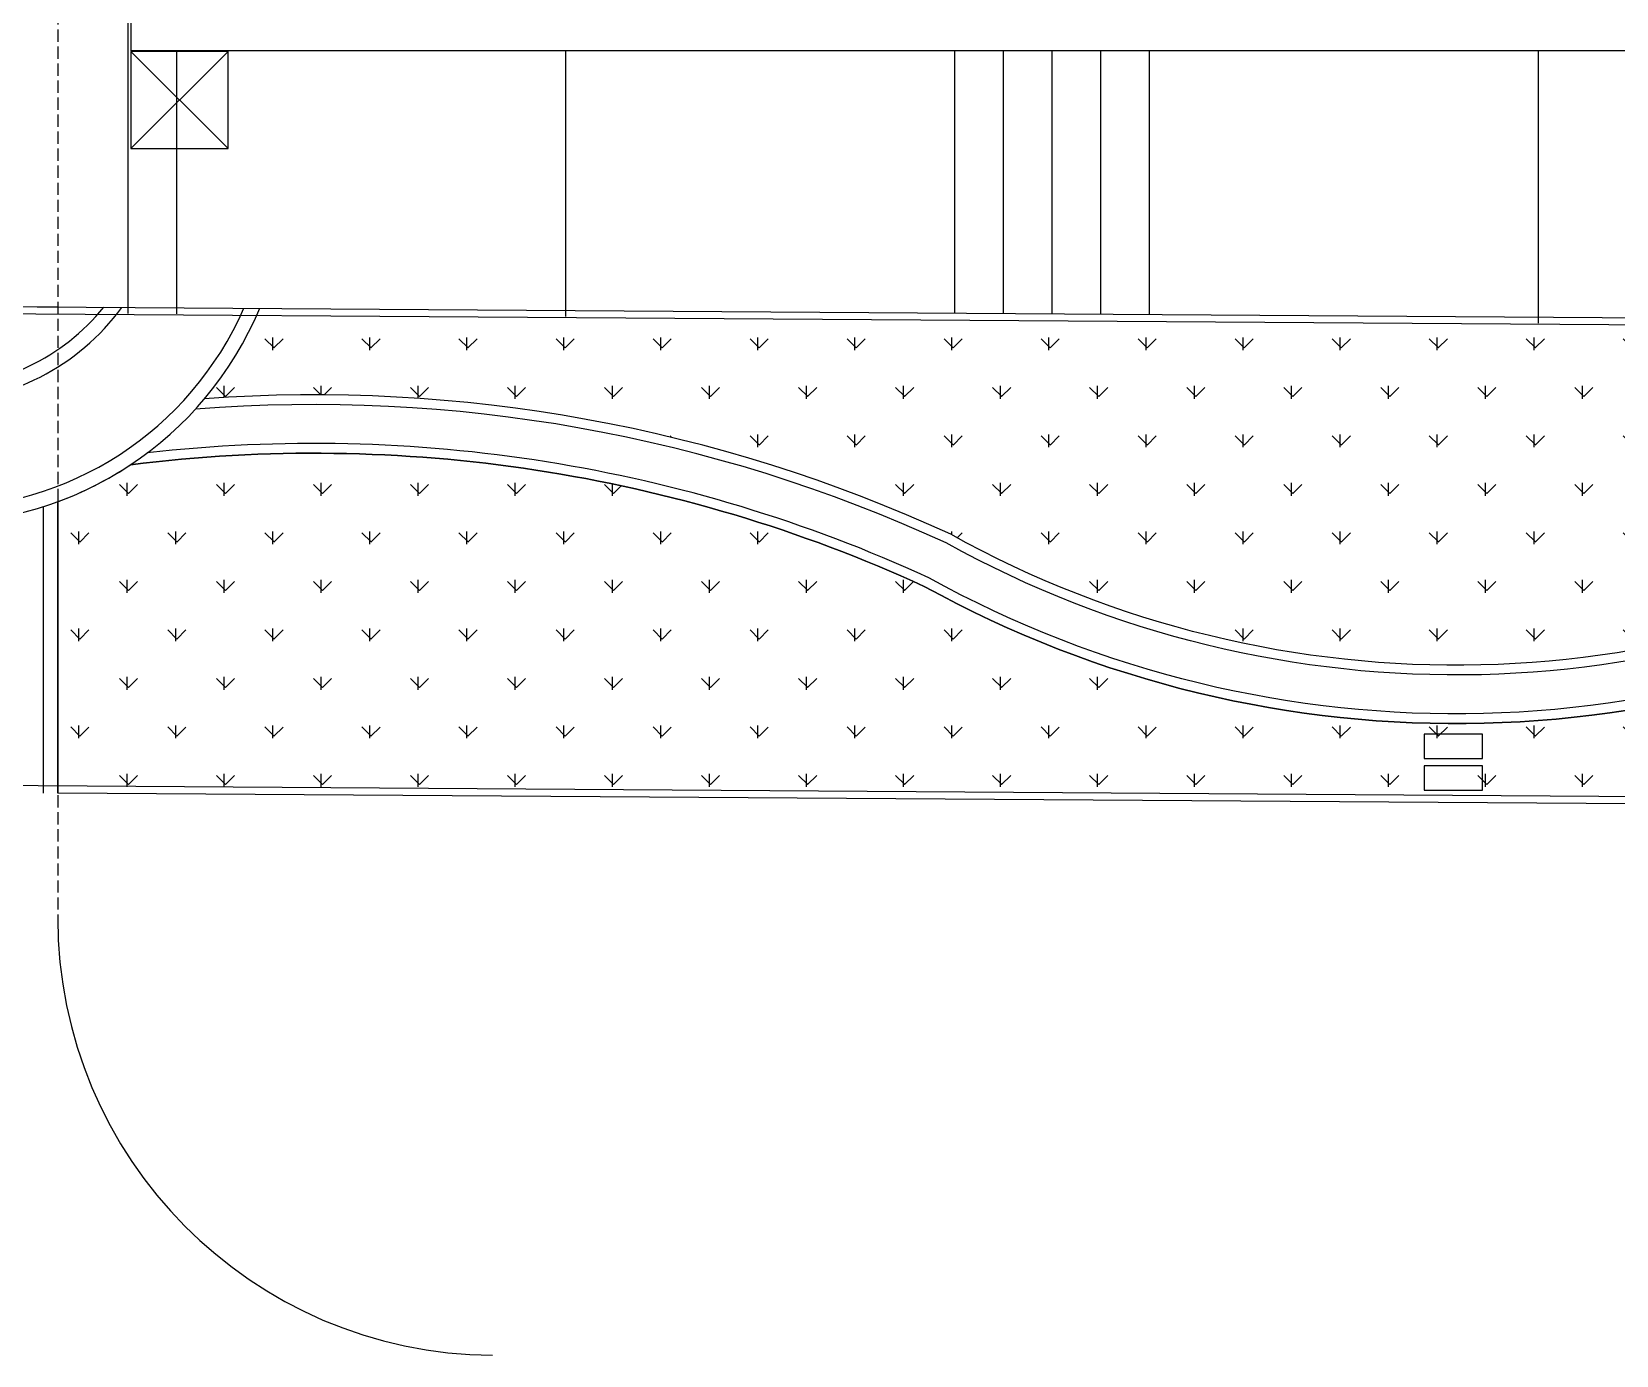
# Model space of a CAD drawing. Header units: millimetres. Extents: x 36720183 to 38160956, y 58934012 to 60388477.
# Drawn here: x 37524127 to 37556717, y 59246378 to 59273601 of the extents above; entities that cross this region are included whole.
import ezdxf

# ---------------------------------------------------------------- set-up
doc = ezdxf.new("R2010")
doc.units = ezdxf.units.MM
doc.header["$LTSCALE"] = 1000
doc.header["$MEASUREMENT"] = 0
doc.linetypes.add('DASH', pattern=[0.35, 0.25, -0.1])
for name, color, linetype in [('@ 绿化', 8, 'Continuous'), ('@YL', 2, 'Continuous'), ('扑救面', 2, 'Continuous')]:
    doc.layers.add(name, color=color, linetype=linetype)
pattern_1 = [(90, (0, 0), (-997.7954749999999, 997.7954750000001), [264.58066, -1731.01015]), (45, (0, 0), (-997.7961550815103, 997.7961550815104), [264.58066, -1146.51615]), (135, (0, 0), (-997.7961550815104, -997.7961550815103), [264.58066, -1146.51615])]

# ---------------------------------------------------------------- blocks, each defined once
blk = doc.blocks.new('ba')
at = {"color": 8}
blk.add_lwpolyline([(-1947.624863527715, -52.37513647228479), (52.37513647228479, -52.37513647228479), (52.37513647228479, 1947.624863520265), (-1947.624863520265, 1947.624863520265)], close=True, dxfattribs=at)
for points in [[(52.37513647228479, -52.37513647228479), (-1947.624863520265, 1947.624863520265)], [(-1947.624863527715, -52.37513647228479), (52.37513647228479, 1947.624863520265)]]:
    blk.add_lwpolyline(points, dxfattribs=at)

msp = doc.modelspace()

# ---------------------------------------------------------------- hatches: boundary and pattern name
at = {"layer": '@ 绿化', "linetype": 'Continuous'}
h = msp.add_hatch(dxfattribs=at)
h.set_pattern_fill('GRASS', color=256, scale=500, style=0)
h.set_pattern_definition(pattern_1)
edge = h.paths.add_edge_path()
edge.add_line((37527680.6716249, 59266050.43449096), (37528816.63449476, 59267911.76203333))
edge.add_line((37528816.63449476, 59267911.76203333), (37594365.743186, 59267462.61749681))
edge.add_line((37594365.743186, 59267462.61749681), (37594333.4947046, 59262756.20554972))
edge.add_arc((37588197.33283467, 59281815.30856489), 20022.5345607594, 240.17970168683098, 287.8461907151708, ccw=False)
edge.add_arc((37572008.56434403, 59253079.03105304), 12961.43824190861, 61.26195322265463, 106.7733661866281)
edge.add_arc((37574495.84482151, 59247161.08655615), 19357.11685328244, 108.7676262552484, 124.6153540465516)
edge.add_arc((37553421.91064116, 59281967.98947182), 21398.07898871569, 240.93631414705982, 298.0972607573369, ccw=False)
edge.add_arc((37529933.40748318, 59234799.98563118), 31331.53958531104, 65.29739571731945, 94.12312088531651)
h = msp.add_hatch(dxfattribs=at)
h.set_pattern_fill('GRASS', color=256, scale=500, style=0)
h.set_pattern_definition(pattern_1)
edge = h.paths.add_edge_path()
edge.add_line((37524661.98841478, 59257939.86748755), (37524661.98841478, 59263934.08540161))
edge.add_arc((37522180.69574301, 59270684.35523886), 7191.867365205207, 290.1826312375993, 303.6053100986251)
edge.add_arc((37529933.40749111, 59234799.98562986), 30131.5395871796, 65.38224510077788, 97.19186335120719, ccw=False)
edge.add_arc((37553421.91063983, 59281967.98947176), 22598.07898801543, 241.0548708298849, 301.8718194743238)
edge.add_arc((37572008.56434403, 59253079.03105306), 11761.43824189452, 60.598263138077186, 124.456552981924, ccw=False)
edge.add_arc((37588198.50708333, 59281809.51419809), 21216.65915089879, 240.5982631381846, 286.8986078477815)
edge.add_line((37594365.743186, 59261508.97665891), (37594365.743186, 59259555.58513854))
edge.add_line((37594365.743186, 59259555.58513854), (37582454.89401428, 59257545.6728156))
edge.add_line((37582454.89401428, 59257545.6728156), (37524661.98841478, 59257939.86748755))

# ---------------------------------------------------------------- linework, layer by layer
at = {"layer": '@YL', "color": 8}
for points in [[(37526113.62256929, 59267802.78861482), (37526113.62256929, 59275745.77051615)], [(37527113.6225693, 59267795.96780061), (37527113.6225693, 59273205.54092004)], [(37535113.6225693, 59267868.81144757), (37535113.6225693, 59273205.5680965)], [(37543113.6225693, 59267818.54281717), (37543113.6225693, 59273205.59527294)], [(37544113.6225693, 59267811.75193162), (37544113.6225693, 59273205.59867)], [(37545113.6225693, 59267804.96104607), (37545113.6225693, 59273205.60206706)], [(37546113.6225693, 59267793.78249121), (37546113.6225693, 59273205.60546412)], [(37547113.6225693, 59267786.961677), (37547113.6225693, 59273205.60886117)], [(37555113.6225693, 59267732.39516329), (37555113.6225693, 59273205.63603763)], [(37535113.6225693, 59267741.4012869), (37535113.6225693, 59267868.81144752)], [(37555113.6225693, 59267604.98500262), (37555113.6225693, 59267732.39516324)], [(37524361.98841478, 59263831.25969897), (37524361.98841478, 59257939.86748755)]]:
    msp.add_lwpolyline(points, dxfattribs=at)
at = {"layer": '@YL'}
for points in [[(37526175.28604963, 59273205.53773246), (37526175.28604963, 59275745.77051193)], [(37590365.75199126, 59273205.7557911), (37526165.75202564, 59273205.53770007)], [(37399509.38963092, 59268793.74272703), (37659028.89670453, 59267023.60838445)], [(37518661.98841476, 59267981.02498765), (37524661.98841478, 59267940.10010237)], [(37524661.98841478, 59263934.08540161), (37524661.98841478, 59257939.86748755)]]:
    msp.add_lwpolyline(points, dxfattribs=at)
at = {"layer": '@YL', "color": 8}
msp.add_lwpolyline([(37652321.27748272, 59260719.21209858), (37602370.79929699, 59261059.91503832), (37582434.94489428, 59257695.81237406), (37408905.90397774, 59258879.42173097), (37399855.19115549, 59268641.39096978), (37658669.61682145, 59266883.81182733)], close=True, dxfattribs=at)
at = {"layer": '@YL'}
for points in [[(37594365.743186, 59262766.61939669, -0.2095795240604319), (37578371.7253371, 59264371.02217397, 0.2854901204078205), (37564698.41254382, 59263782.32783286, -0.272002150493976), (37543027.12006043, 59263264.35043579, 0.1264434186507975), (37527680.67162489, 59266050.43449096, 2.769736324633426)], [(37524661.98841478, 59257939.86748755), (37524661.98841478, 59263934.08540161, 0.05863454224108255), (37526161.16951855, 59264694.46502944, -0.1396938285999191), (37542485.07778421, 59262192.78122919, 0.2717733997266795), (37565354.16435344, 59262776.98910015, -0.2860763364299629), (37577782.60914111, 59263325.58345859, 0.204817410552065), (37594365.743186, 59261508.97665891), (37594365.743186, 59259555.58513854), (37582454.89401428, 59257545.6728156), (37524661.98841478, 59257939.86748755), (37524661.98841478, 59263934.08540161)], [(37594365.743186, 59261508.97665891, -0.204817410552374), (37577782.60914111, 59263325.58345859, 0.2860763364293343), (37565354.16435344, 59262776.98910015, -0.2717733997262967), (37542485.07778421, 59262192.78122919, 0.1396938285999117), (37526161.16951855, 59264694.46502944)]]:
    msp.add_lwpolyline(points, format="xyb", dxfattribs=at)
at = {"layer": '@YL', "color": 8}
for points in [[(37594365.743186, 59262556.501289, -0.208743940739249), (37578273.53930444, 59264196.78238807, 0.285583120626319), (37564807.58676263, 59263614.69562033, -0.2719623614327308), (37542936.64680312, 59263085.82174009, 0.1280406985118233), (37527492.30762717, 59265835.6713565)], [(37594365.743186, 59261718.09412088, -0.2055709259945719), (37577880.79517378, 59263499.82324448, 0.2859736649827794), (37565244.75283615, 59262944.46863589, -0.2718098852549922), (37542575.2859958, 59262371.44191395, 0.1366451193348582), (37526504.03432347, 59264937.03414835)]]:
    msp.add_lwpolyline(points, format="xyb", dxfattribs=at)
at = {"layer": '@YL'}
for points in [[(37552766.34809008, 59258653.5387309), (37553966.34809008, 59258653.5387309), (37553966.34809008, 59259153.5387309), (37552766.34809008, 59259153.5387309)], [(37552766.34809008, 59258003.5387309), (37553966.34809008, 59258003.5387309), (37553966.34809008, 59258503.5387309), (37552766.34809008, 59258503.5387309)]]:
    msp.add_lwpolyline(points, close=True, dxfattribs=at)
for centre, radius, start, end in [((37522180.69574277, 59270684.35523932), 7191.867365714518, 201.8942968388469, 337.3241075472937), ((37522180.69574278, 59270684.35523932), 4391.867365718779, 217.9970277629387, 321.2841609845888)]:
    msp.add_arc(centre, radius, start, end, dxfattribs=at)
at = {"layer": '@YL', "color": 8}
for centre, radius, start, end in [((37522180.69574276, 59270684.35523931), 6891.867365705071, 202.9202468527855, 336.2981575334208), ((37522180.69574277, 59270684.35523932), 4691.867365714518, 215.1495024691272, 324.0689019169863), ((37533661.98841478, 59255377.45196681), 9000, 180.0000000000474, 269.6095813081448)]:
    msp.add_arc(centre, radius, start, end, dxfattribs=at)
at = {"layer": '扑救面', "color": 8, "linetype": 'DASH'}
msp.add_line((37524661.98841478, 59275745.53770162), (37524661.98841478, 59255377.45196681), dxfattribs=at)

# ---------------------------------------------------------------- block references
msp.add_blockref('ba', (37528113.36804161, 59271248.3699974))

doc.saveas('drawing.dxf')
